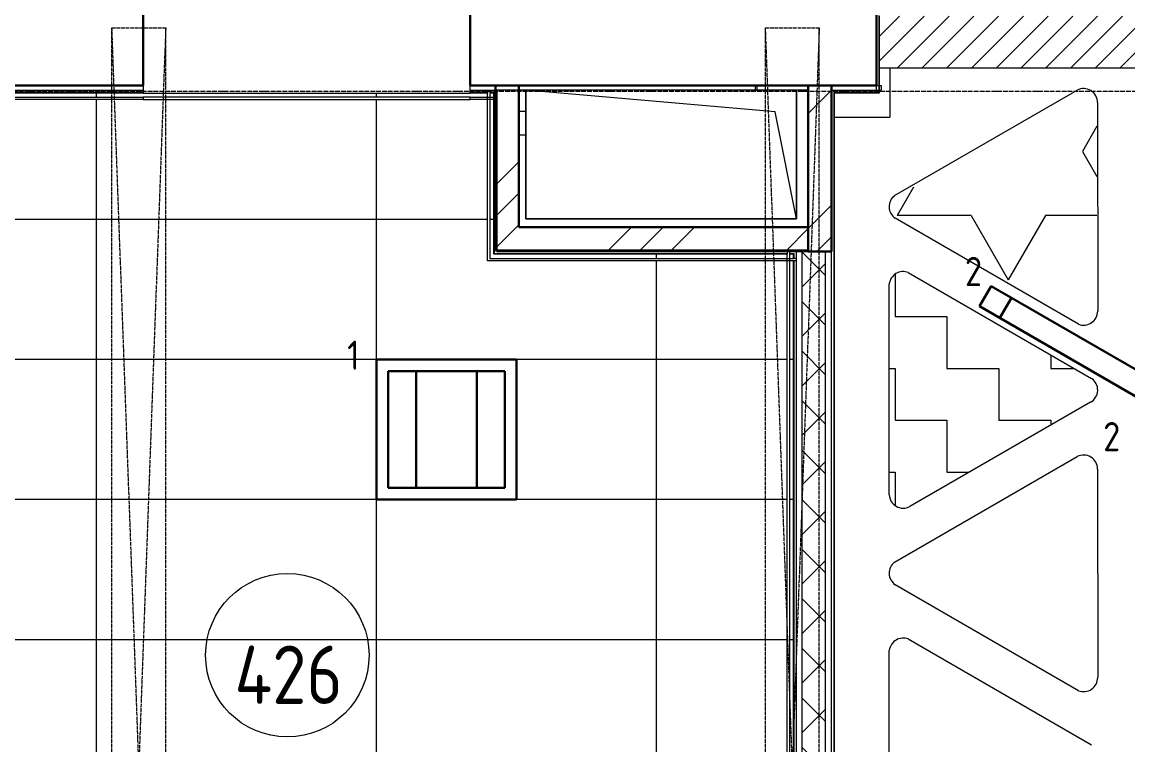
# Model space of a CAD drawing. Header units: millimetres. Extents: x -10051 to 73829, y -4843 to 44223.
# Drawn here: x 12600 to 17337, y 5495 to 8590 of the extents above; entities that cross this region are included whole.
import ezdxf

# ---------------------------------------------------------------- set-up
doc = ezdxf.new("R2010")
doc.units = ezdxf.units.MM
for name, pattern in [('ADSK_Линия сетки', [25, 20, -2.5, 0, -2.5]), ('ADSK_Штрих_ш3 п1_5', [4.5, 3, -1.5]), ('ADSK_Штрихпунктирная 2 точки_ш15 п1_5 п1_5 п1_5', [19.5, 15, -1.5, 0, -1.5, 0, -1.5])]:
    doc.linetypes.add(name, pattern=pattern)
for name, color, linetype, lineweight in [('Аннотация', 7, 'Continuous', 20), ('Каркас', 7, 'Continuous', 18), ('Марки помещений', 7, 'Continuous', 20), ('Обобщенные модели', 7, 'Continuous', 18), ('Оси', 7, 'Continuous', 9), ('Потолки', 7, 'Continuous', 9), ('Потолки штриховка', 7, 'Continuous', 9), ('Стены внутренние', 7, 'Continuous', 18), ('Стены наружные', 7, 'Continuous', 18), ('Стены несущие', 7, 'Continuous', 30), ('Стены отделка', 7, 'Continuous', 30), ('Стены штриховка', 7, 'Continuous', 9)]:
    doc.layers.add(name, color=color, linetype=linetype, lineweight=lineweight)
doc.layers.add('Линии', color=7, linetype='Continuous', lineweight=9, true_color=0x00a600)
doc.styles.add('GOST Common_1', font='GOST_Common.ttf', dxfattribs={"width": 0.9, "height": 250})
doc.styles.add('GOST Common_4', font='GOST_Common.ttf', dxfattribs={"width": 0.9, "height": 200})
pattern_1 = [(45, (0, 0), (-381.661, 381.661), []), (45, (134.94, 0), (0, 763.322), []), (45, (-134.94, 0), (0, 763.322), [])]

# ---------------------------------------------------------------- blocks, each defined once
blk = doc.blocks.new('GM_Отверстие прямоугольное _в плите_ - Отверстие-6379781-План потолков 4-го этажа')
at = {"layer": 'Обобщенные модели'}
for p, q in [((580, 275), (-580, 275)), ((-580, 275), (-580, -275)), ((-580, 275), (-488.3, -183.3)), ((-580, -275), (-580, 275)), ((-580, 275), (580, 275)), ((580, -275), (580, 275)), ((580, 275), (580, -275)), ((-488.3, -183.3), (580, -275)), ((-411.4, -275), (-402.7, -275)), ((-402.7, -275), (-411.4, -275))]:
    blk.add_line(p, q, dxfattribs=at)
blk = doc.blocks.new('ADSK_Марка_Помещение_ОдноЗначение - Номер-159740-План потолков 4-го этажа')
at = {"layer": 'Марки помещений'}
blk.add_circle((0, 0), 3.5, dxfattribs=at)

msp = doc.modelspace()

# ---------------------------------------------------------------- hatches: boundary and pattern name
at = {"layer": 'Потолки штриховка', "lineweight": 18, "true_color": 0x787878}
h = msp.add_hatch(dxfattribs=at)
h.set_pattern_fill('FP_47', color=8, style=0, pattern_type=2)
h.set_pattern_definition([(45, (0, 0), (-53.03301, 53.03301), [])])
h.paths.add_polyline_path([(28872.088, 8392.718), (29113.59, 8392.718), (28867.893, 8535.249), (28859.979, 8541.199), (28850.532, 8553.042), (28844.348, 8566.872), (28841.82, 8581.81), (28844.348, 8600.427), (28848.134, 8611.197), (28855.967, 8623.238), (28393.459, 8623.238), (28401.537, 8611.197), (28406.561, 8596.905), (28407.85, 8581.81), (28405.323, 8566.872), (28399.139, 8553.042), (28389.692, 8541.199), (28373.735, 8529.874), (28136.081, 8392.718), (28590.014, 8392.718)])
h.paths.add_polyline_path([(30114.835, 8392.718), (30264.835, 8393.238), (30264.835, 8623.238), (29734.835, 8623.238), (29734.835, 8392.718), (29884.835, 8393.238), (29884.835, 8570.565), (30114.835, 8570.565), (30114.835, 8393.238)])
h.paths.add_polyline_path([(31811.904, 8392.718), (31811.904, 8623.238), (31143.459, 8623.238), (31151.537, 8611.197), (31156.561, 8596.905), (31157.85, 8581.81), (31155.323, 8566.872), (31149.139, 8553.042), (31139.692, 8541.199), (31123.735, 8529.874), (30886.081, 8392.718), (31795.297, 8392.718)])
h.paths.add_polyline_path([(27514.835, 8392.718), (27514.835, 8623.238), (27472, 8623.238), (27473.051, 8392.718)])
h.paths.add_polyline_path([(25676.12, 8393.238), (26362.689, 8393.238), (26117.893, 8535.249), (26109.979, 8541.199), (26100.532, 8553.042), (26094.348, 8566.872), (26091.82, 8581.81), (26094.348, 8600.427), (26098.134, 8611.197), (26106.081, 8623.34), (25643.391, 8623.34), (25651.537, 8611.197), (25656.561, 8596.905), (25657.85, 8581.81), (25655.323, 8566.872), (25649.139, 8553.042), (25639.692, 8541.199), (25623.735, 8529.874), (25386.982, 8393.238), (25627.583, 8393.238)])
h.paths.add_polyline_path([(26984.835, 8393.238), (27048, 8393.238), (27048, 8623.34), (26984.835, 8623.34), (26984.835, 8529.874)])
h.paths.add_polyline_path([(24034.835, 8393.238), (24284.835, 8393.238), (24284.835, 8495.453), (24514.835, 8495.453), (24514.835, 8393.238), (24764.835, 8393.238), (24764.835, 8623.34), (24034.835, 8623.34), (24034.835, 8490.393)])
h.paths.add_polyline_path([(23412.689, 8393.238), (23167.893, 8535.249), (23159.979, 8541.199), (23150.532, 8553.042), (23144.348, 8566.872), (23141.82, 8581.81), (23144.348, 8600.427), (23148.134, 8611.197), (23156.081, 8623.34), (22693.391, 8623.34), (22701.537, 8611.197), (22706.561, 8596.905), (22707.85, 8581.81), (22705.323, 8566.872), (22699.139, 8553.042), (22689.692, 8541.199), (22673.735, 8529.874), (22436.982, 8393.238), (23345.006, 8393.238)])
h.paths.add_polyline_path([(20522.088, 8393.395), (20760.726, 8394.371), (20517.893, 8535.249), (20509.979, 8541.199), (20500.532, 8553.042), (20494.348, 8566.872), (20491.82, 8581.81), (20494.348, 8600.427), (20498.134, 8611.197), (20506.081, 8623.34), (20043.391, 8623.34), (20051.537, 8611.197), (20056.561, 8596.905), (20057.85, 8581.81), (20053.64, 8563.109), (20049.139, 8553.042), (20039.692, 8541.199), (20023.735, 8529.874), (19787.254, 8393.395), (20431.112, 8393.395)])
h.paths.add_polyline_path([(16272, 8393.395), (18734.835, 8393.395), (18734.835, 8495.453), (18964.835, 8495.453), (18964.835, 8393.395), (19164.835, 8393.395), (19164.835, 8623.34), (17849.565, 8623.34), (17849.565, 8618.238), (17847.565, 8618.238), (17847.565, 8616.238), (16272, 8616.238), (16272, 8529.874)])
h.paths.add_polyline_path([(21384.835, 8393.395), (21410.87, 8393.484), (21410.87, 8623.34), (21384.835, 8623.34), (21384.835, 8394.649)])
at = {"layer": 'Потолки штриховка', "lineweight": 18}
h = msp.add_hatch(dxfattribs=at)
h.set_pattern_fill('STARS', color=256, scale=100, angle=180, style=0)
h.set_pattern_definition([(180, (-6829.2, 3912), (-7e-14, -549.926), [317.5, -317.5]), (240, (-6829.2, 3912), (476.25, -274.963), [317.5, -317.5]), (300, (-6987.93, 3637.03), (476.25, 274.963), [317.5, -317.5])])
h.paths.add_polyline_path([(16312.065, 7793.096), (16312.138, 7779.094), (16315.455, 7765.49), (16321.834, 7753.025), (16330.929, 7742.378), (16342.243, 7734.129), (17114.465, 7287.893), (17128.971, 7282.058), (17144.491, 7280.156), (17159.977, 7282.315), (17174.5, 7288.476), (17186.744, 7297.965), (17196.22, 7310.403), (17202.173, 7324.861), (17204.204, 7340.364), (17204.387, 8232.399), (17202.391, 8247.745), (17196.537, 8262.069), (17187.213, 8274.42), (17172.448, 8285.091), (17156.958, 8290.675), (17145.524, 8292.382), (17130.144, 8290.675), (17115.712, 8285.091), (16341.691, 7838.387), (16330.472, 7830.006), (16321.488, 7819.265), (16315.239, 7806.734)])
h = msp.add_hatch(dxfattribs=at)
h.set_pattern_fill('FP_16', color=256, style=0, pattern_type=2)
h.set_pattern_definition([(0, (11717.6, 5345.83), (0, -600), []), (270, (11717.6, 5345.8), (-1200, -7e-14), [])])
h.paths.add_polyline_path([(7552.418, 8286.238), (7552.262, 8288.238), (7550.392, 8288.238), (7552.392, 8286.264)])
h.paths.add_polyline_path([(7628.446, 2430.232), (7646.421, 2430.277), (7570.394, 8286.238), (7552.418, 8286.238), (7628.42, 2430.232)])
h.paths.add_polyline_path([(10414.835, 2430.232), (12918.795, 2430.232), (12918.795, 2438.232), (13060, 2438.445), (13060, 2448.232), (7656.188, 2448.232), (7656.448, 2430.232), (10232.485, 2430.232)])
h.paths.add_polyline_path([(15905.313, 2450.232), (15905.313, 2468.232), (13060, 2468.232), (13060, 2478.232), (15877.313, 2478.232), (15877.313, 7568.238), (14593.313, 7568.238), (14593.313, 8258.238), (7580.784, 8258.238), (7656.188, 2458.232), (13060, 2458.232), (13060, 2450.232), (15901.713, 2450.232)])
h.paths.add_polyline_path([(15905.313, 2448.232), (15907.313, 2448.232), (15905.313, 2450.232)])
h.paths.add_polyline_path([(15887.313, 2478.232), (15905.313, 2478.232), (15905.313, 7568.238), (15887.313, 7568.238), (15887.313, 2558.567)])
h.paths.add_polyline_path([(14633.313, 7578.238), (15877.313, 7578.238), (15877.313, 7596.238), (14623.313, 7596.238), (14622.557, 7598.238), (14621.313, 7598.238), (14621.313, 8258.238), (14603.313, 8258.238), (14603.313, 7578.238), (14627.313, 7578.238)])
h.paths.add_polyline_path([(15887.313, 7578.238), (15905.313, 7578.238), (15905.313, 7596.238), (15887.313, 7596.238)])
h.paths.add_polyline_path([(15907.313, 7596.238), (15906.599, 7597.524), (15905.313, 7596.238)])
h.paths.add_polyline_path([(15241.701, 7608.238), (15917.313, 7608.238), (15917.313, 7612.642), (14633.313, 7612.642), (14633.313, 7608.238), (14727.313, 7608.238)])
h.paths.add_polyline_path([(14621.313, 8286.238), (14623.313, 8288.238), (14621.313, 8288.238)])
h.paths.add_polyline_path([(14603.325, 8268.238), (14621.313, 8268.238), (14621.313, 8286.238), (14603.313, 8286.238), (14603.313, 8268.238)])
h.paths.add_polyline_path([(14311.936, 8268.238), (14593.313, 8268.238), (14593.313, 8286.238), (7580.42, 8286.238), (7580.784, 8268.238), (13146.378, 8268.238)])
h = msp.add_hatch(dxfattribs=at)
h.set_pattern_fill('FP_108', color=256, angle=-90, style=0, pattern_type=2)
h.set_pattern_definition([(270, (-15442.15, 59780.05), (222.25, -222.25), [222.25, -222.25]), (360, (-15442.15, 59557.8), (222.25, 222.25), [222.25, -222.25])])
h.paths.add_polyline_path([(17203.511, 7021.697), (17203.438, 7007.695), (17200.122, 6994.091), (17193.743, 6981.626), (17184.648, 6970.979), (17173.333, 6962.73), (16401.112, 6516.493), (16386.605, 6510.659), (16371.086, 6508.757), (16355.6, 6510.915), (16339.756, 6518.1), (16328.833, 6526.566), (16319.357, 6539.003), (16313.403, 6553.461), (16311.373, 6568.964), (16311.19, 7461), (16313.185, 7476.345), (16319.04, 7490.67), (16328.363, 7503.02), (16343.129, 7513.692), (16358.619, 7519.276), (16370.053, 7520.982), (16385.433, 7519.276), (16399.865, 7513.692), (17173.904, 7066.973), (17185.105, 7058.607), (17194.088, 7047.865), (17200.337, 7035.335)])
at = {"layer": 'Стены внутренние', "lineweight": 9}
h = msp.add_hatch(dxfattribs=at)
h.set_pattern_fill('FP_1', color=256, style=0, pattern_type=2)
h.set_pattern_definition(pattern_1)
h.paths.add_polyline_path([(14633.313, 8298.238), (14627.313, 8298.238), (14627.313, 8292.238), (14631.349, 8296.274)])
h.paths.add_polyline_path([(14727.313, 7712.642), (14727.313, 8318.238), (14693.98, 8298.238), (14633.313, 8298.238), (14633.313, 8261.838), (14627.313, 8258.238), (14627.313, 7712.642)])
h = msp.add_hatch(dxfattribs=at)
h.set_pattern_fill('FP_1', color=256, style=0, pattern_type=2)
h.set_pattern_definition(pattern_1)
h.paths.add_polyline_path([(15967.313, 7608.238), (16067.313, 7608.238), (16067.313, 8318.238), (15967.313, 8318.238), (15967.313, 7612.642)])
h = msp.add_hatch(dxfattribs=at)
h.set_pattern_fill('FP_1', color=256, style=0, pattern_type=2)
h.set_pattern_definition(pattern_1)
h.paths.add_polyline_path([(15942.313, 7612.642), (15967.313, 7612.642), (15967.313, 7712.642), (14627.313, 7712.642), (14627.313, 7612.642), (15917.313, 7612.642)])
h = msp.add_hatch(dxfattribs=at)
h.set_pattern_fill('FP_3', color=256, style=0, pattern_type=2)
h.set_pattern_definition([(45, (0, 0), (-106.066, 106.066), []), (135, (0, 0), (-106.066, -106.066), [])])
h.paths.add_polyline_path([(16014.835, 2373.428), (16042.313, 2373.428), (16042.313, 7608.238), (15942.313, 7608.238), (15942.313, 2373.428)])

# ---------------------------------------------------------------- linework, layer by layer
at = {"layer": 'Каркас', "color": 8, "linetype": 'ADSK_Штрих_ш3 п1_5', "lineweight": 9, "true_color": 0x808080}
for p, q in [((18734.835, 8393.238), (16272, 8393.238)), ((15784.835, 7712.642), (15784.835, 7748.238))]:
    msp.add_line(p, q, dxfattribs=at)
at = {"layer": 'Линии', "color": 7, "linetype": 'ADSK_Штрихпунктирная 2 точки_ш15 п1_5 п1_5 п1_5'}
for p, q in [((12984.835, 8565.209), (13214.835, 8565.209)), ((12984.835, 2253.428), (12984.835, 8565.209)), ((13214.835, 8565.209), (12984.835, 2253.428)), ((13214.835, 2253.428), (12984.835, 8565.209)), ((13214.835, 2253.428), (13214.835, 8565.209)), ((15784.835, 8565.209), (16014.835, 8565.209)), ((15784.835, 2253.428), (15784.835, 8565.209)), ((16014.835, 8565.209), (15784.835, 2253.428)), ((16014.835, 2253.428), (15784.835, 8565.209)), ((16014.835, 2253.428), (16014.835, 8565.209))]:
    msp.add_line(p, q, dxfattribs=at)
at = {"layer": 'Линии', "color": 5, "lineweight": 30, "true_color": 0x0000ff}
for p, q in [((16701.75, 7373.299), (16751.735, 7459.91)), ((16751.735, 7459.91), (17981.611, 6750.118)), ((16788.361, 7323.314), (16838.346, 7409.925)), ((17931.626, 6663.507), (16701.75, 7373.299)), ((14117.603, 7145.833), (14717.603, 7145.833)), ((14117.603, 6545.833), (14117.603, 7145.833)), ((14717.603, 7145.833), (14717.603, 6545.833)), ((14667.603, 7095.833), (14167.603, 7095.833)), ((14167.603, 7095.833), (14167.603, 6595.833)), ((14287.603, 7095.833), (14287.603, 6595.833)), ((14547.603, 7095.833), (14547.603, 6595.833)), ((14667.603, 6595.833), (14667.603, 7095.833)), ((14167.603, 6595.833), (14667.603, 6595.833)), ((14717.603, 6545.833), (14117.603, 6545.833))]:
    msp.add_line(p, q, dxfattribs=at)
at = {"layer": 'Оси', "linetype": 'ADSK_Линия сетки'}
msp.add_line((-9251.096, 8295), (56004.853, 8295), dxfattribs=at)
at = {"layer": 'Потолки'}
for p, q in [((18734.835, 8393.395), (16272, 8393.395)), ((16337.84, 7847.134), (17120.296, 8299.238)), ((17207.422, 8245.574), (17207.875, 7352.692)), ((17126.106, 7296.449), (16340.427, 7749.883)), ((15917.313, 7612.642), (15917.313, 7608.238)), ((16396.099, 7517.754), (17181.778, 7064.319)), ((16314.835, 6566.142), (16314.835, 7469.284)), ((17177.583, 6962.566), (16402.845, 6515.445)), ((16337.84, 6277.605), (17120.296, 6729.709)), ((17207.422, 6676.045), (17207.875, 5783.163)), ((17126.106, 5726.92), (16340.427, 6180.354)), ((16396.22, 5948.228), (17181.739, 5494.749)), ((16314.955, 4996.615), (16314.956, 5899.758))]:
    msp.add_line(p, q, dxfattribs=at)
for centre, radius, start, end in [((17147.313, 8245.543), 60.109, 0.02906, 116.710287), ((16374.382, 7799.446), 60.079, 127.462356, 235.585324), ((16374.541, 7461.54), 60.205, 69.017614, 172.610471), ((17147.664, 7352.662), 60.205, 249.017614, 0.02906), ((17147.823, 7014.756), 60.079, 299.692813, 55.585324), ((17147.313, 6676.014), 60.109, 0.02906, 116.710287), ((16374.891, 6568.659), 60.109, 182.399615, 297.713255), ((16374.382, 6229.917), 60.079, 127.462356, 235.585324), ((16374.661, 5892.015), 60.205, 69.017614, 172.610471), ((17147.664, 5783.133), 60.205, 249.017614, 0.02906)]:
    msp.add_arc(centre, radius, start, end, dxfattribs=at)
at = {"layer": 'Стены внутренние'}
for p, q in [((16317.799, 8393.238), (16317.799, 8183.109)), ((14519.116, 8268.238), (13119.116, 8268.238)), ((13119.116, 8258.238), (14519.116, 8258.238)), ((14757.313, 8207.523), (14727.313, 8207.523)), ((16079.278, 8183.109), (16317.799, 8183.109)), ((14727.313, 8107.523), (14757.313, 8107.523))]:
    msp.add_line(p, q, dxfattribs=at)
at = {"layer": 'Стены наружные'}
msp.add_line((13119.116, 8286.238), (14519.116, 8286.238), dxfattribs=at)
at = {"layer": 'Стены несущие'}
for p, q in [((13119.116, 8758.238), (13119.116, 8318.238)), ((14519.116, 8318.238), (14519.116, 8758.238)), ((16260, 8758.238), (16260, 8318.238)), ((13119.116, 8318.238), (7520, 8318.238)), ((16260, 8318.238), (14519.116, 8318.238)), ((14627.313, 7612.642), (14627.313, 8318.238)), ((14727.313, 8318.238), (14727.313, 7712.642)), ((15967.313, 7608.238), (15967.313, 8318.238)), ((16067.313, 8318.238), (16067.313, 7608.238)), ((14727.313, 7712.642), (15967.313, 7712.642)), ((15967.313, 7612.642), (14627.313, 7612.642)), ((15967.313, 7608.238), (16067.313, 7608.238))]:
    msp.add_line(p, q, dxfattribs=at)
at = {"layer": 'Стены отделка', "lineweight": 9}
for p, q in [((16272, 8616.238), (16272, 8288.238)), ((13119.116, 8318.238), (13119.116, 8286.238)), ((14519.116, 8286.238), (14519.116, 8318.238)), ((15740, 8298.238), (14623.313, 8298.238)), ((14633.313, 8298.238), (14633.313, 7608.238)), ((15740, 8318.238), (15740, 8298.238)), ((15748.715, 8298.238), (15748.715, 8318.238)), ((15967.313, 8298.238), (15748.715, 8298.238)), ((16067.313, 8298.238), (16280, 8298.238)), ((16260, 8318.238), (16280, 8318.238)), ((16260, 8298.238), (16260, 8318.238)), ((16280, 8318.238), (16280, 8298.238)), ((13119.116, 8286.238), (7580.42, 8286.238)), ((7580.654, 8268.238), (13119.116, 8268.238)), ((13119.116, 8258.238), (7580.784, 8258.238)), ((13119.116, 8268.238), (13119.116, 8258.238)), ((14593.313, 8286.238), (14519.116, 8286.238)), ((14519.116, 8268.238), (14627.313, 8268.238)), ((14519.116, 8258.238), (14519.116, 8268.238)), ((14627.313, 8258.238), (14519.116, 8258.238)), ((14593.313, 7568.238), (14593.313, 8286.238)), ((14621.313, 8286.238), (14603.313, 8286.238)), ((14603.313, 8286.238), (14603.313, 7578.238)), ((14621.313, 7598.238), (14621.313, 8286.238)), ((16079.313, 8286.238), (16079.313, 2450.232)), ((16270, 8286.238), (16079.313, 8286.238)), ((15877.313, 7596.238), (14623.313, 7596.238)), ((14633.313, 7608.238), (15967.313, 7608.238)), ((15877.313, 2478.232), (15877.313, 7596.238)), ((15905.313, 7596.238), (15887.313, 7596.238)), ((15887.313, 7596.238), (15887.313, 2478.232)), ((15905.313, 7578.238), (15905.313, 7596.238)), ((15917.313, 2438.232), (15917.313, 7608.238)), ((16067.313, 2438.232), (16067.313, 7608.238)), ((15905.313, 7568.238), (14593.313, 7568.238)), ((14603.313, 7578.238), (15905.313, 7578.238)), ((15905.313, 2478.232), (15905.313, 7568.238))]:
    msp.add_line(p, q, dxfattribs=at)
at = {"layer": 'Стены штриховка'}
for p, q in [((16270, 8618.238), (16270, 8286.238)), ((7550.262, 8298.238), (13119.116, 8298.238)), ((14519.116, 8298.238), (14623.313, 8298.238)), ((14593.313, 8298.238), (14593.313, 8286.238)), ((14603.313, 8298.238), (14603.313, 8286.238)), ((13119.116, 8288.238), (7580.394, 8288.238)), ((14593.313, 8288.238), (14519.116, 8288.238)), ((14623.313, 8288.238), (14603.313, 8288.238)), ((14623.313, 7596.238), (14623.313, 8288.238)), ((16077.313, 8288.238), (16077.313, 2448.232)), ((16272, 8288.238), (16077.313, 8288.238)), ((16272, 8286.238), (16270, 8286.238)), ((16272, 8288.238), (16272, 8286.238)), ((15877.313, 7598.238), (14621.313, 7598.238)), ((14621.313, 7596.238), (14621.313, 7598.238)), ((14623.313, 7596.238), (14621.313, 7596.238)), ((15877.313, 7608.238), (15877.313, 7596.238)), ((15887.313, 7608.238), (15887.313, 7596.238)), ((15907.313, 7598.238), (15887.313, 7598.238)), ((15907.313, 7578.238), (15907.313, 7598.238)), ((15942.313, 2373.428), (15942.313, 7608.238)), ((16042.313, 2373.428), (16042.313, 7608.238)), ((15917.313, 7578.238), (15905.313, 7578.238)), ((15917.313, 7568.238), (15905.313, 7568.238)), ((15907.313, 2478.232), (15907.313, 7568.238))]:
    msp.add_line(p, q, dxfattribs=at)

# ---------------------------------------------------------------- block references
at = {"layer": 'Марки помещений', "xscale": 99.99999999999993, "yscale": 99.99999999999993, "zscale": 99.99999999999993}
msp.add_blockref('ADSK_Марка_Помещение_ОдноЗначение - Номер-159740-План потолков 4-го этажа', (13736.073, 5878.565), dxfattribs=at)
at = {"layer": 'Обобщенные модели', "rotation": 180}
msp.add_blockref('GM_Отверстие прямоугольное _в плите_ - Отверстие-6379781-План потолков 4-го этажа', (15337.313, 8023.238), dxfattribs=at)

# ---------------------------------------------------------------- texts
at = {"layer": 'Аннотация', "lineweight": 9, "char_height": 125, "width": 175.5, "attachment_point": 5, "line_spacing_factor": 1.022766, "style": 'GOST Common_4'}
for s, insert in [('\\pt180,360,540,720,900,1080,1260,1440,1620,1800,1980,2160,2340,2520,2700,2880,3060,3240,3420,3600,3780,3960,4140,4320,4500,4680,4860,5040,5220,5400,5580,5760;2 ', (16675.56, 7522.075)), ('\\pt180,360,540,720,900,1080,1260,1440,1620,1800,1980,2160,2340,2520,2700,2880,3060,3240,3420,3600,3780,3960,4140,4320,4500,4680,4860,5040,5220,5400,5580,5760;1 ', (14019.198, 7163.855)), ('\\pt180,360,540,720,900,1080,1260,1440,1620,1800,1980,2160,2340,2520,2700,2880,3060,3240,3420,3600,3780,3960,4140,4320,4500,4680,4860,5040,5220,5400,5580,5760;2 ', (17267.9, 6814.948))]:
    msp.add_mtext(s, dxfattribs=dict(at, insert=insert))
at = {"layer": 'Марки помещений', "lineweight": 9, "insert": (13741.466, 5794.984), "char_height": 250, "width": 505.8, "attachment_point": 5, "line_spacing_factor": 1.022766, "style": 'GOST Common_1'}
msp.add_mtext('\\pt450,900,1350,1800,2250,2700,3150,3600,4050,4500,4950,5400,5850,6300,6750,7200,7650,8100,8550,9000,9450,9900,10350,10800,11250,11700,12150,12600,13050,13500,13950,14400;426', dxfattribs=at)

doc.saveas('drawing.dxf')
